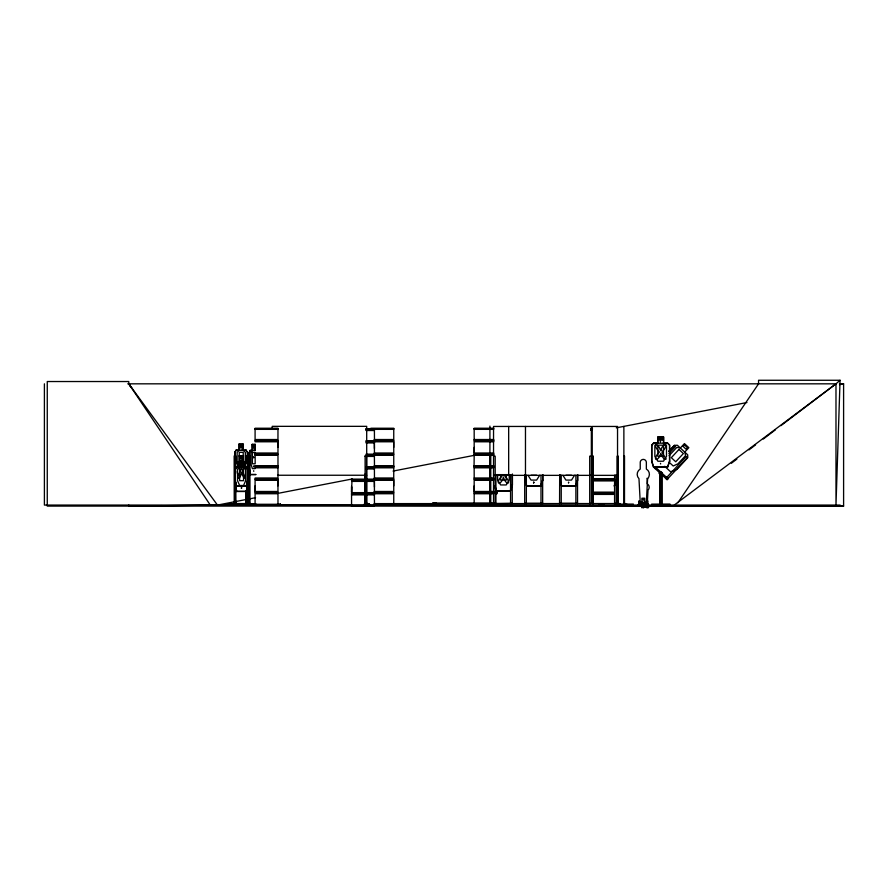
<?xml version="1.0" encoding="UTF-8"?>
<svg xmlns="http://www.w3.org/2000/svg" width="888" height="888" viewBox="0 0 888 888"><rect width="100%" height="100%" fill="white"/><g stroke="black" fill="none" stroke-linecap="round" stroke-linejoin="round"><path stroke-width="1.33" d="M255.089 491.486L255.089 480.253L277.977 480.253L277.955 491.486L255.089 491.486L255.122 485.869M277.955 485.869L277.955 480.253M277.955 447.397L277.955 441.78L255.089 441.791M351.548 492.019L351.548 486.402M365.001 492.629L351.593 492.629L351.615 487.013M374.447 487.013L374.381 480.785L374.447 492.629L365.989 492.629M374.447 448.54L374.381 442.324L374.447 454.156L365.989 454.156M393.728 485.869L393.728 480.253L374.225 480.253M393.728 447.397L393.728 441.78L374.225 441.791M474.192 491.486L474.192 485.869M474.192 453.013L474.192 447.397M481.052 503.785L512.432 503.296M618.947 504.14L633.355 504.084L633.366 505.072L618.947 504.817M840.059 380.264L835.985 505.072L835.985 383.827L840.059 380.264L758.552 380.264L758.552 383.827L677.855 502.786M253.757 448.829L253.679 449.039M644.821 503.685L645.376 504.34L644.932 503.651M278 466.589L255.078 466.167M351.393 505.916L374.492 505.716L374.381 494.283M253.657 446.509L253.813 446.742M253.657 457.464L253.813 457.697M253.691 446.098L253.779 446.586M253.691 457.054L253.779 457.531M240.681 504.14L255.356 504.062M255.122 505.028L278 504.606M259.596 465.989L259.707 466.711L260.573 466.4M241.081 458.208L241.225 457.631M241.381 463.614L241.514 463.048M241.381 474.569L241.514 474.003M246.22 491.308L247.63 485.492L247.619 452.236L245.976 450.116M246.32 491.508L247.907 485.525L247.907 469.364L246.42 467.243L243.556 467.243M241.07 457.209L241.303 457.442M241.025 458.186L241.181 457.564M241.314 463.603L241.481 462.97M241.314 474.558L241.481 473.926M240.948 504.695L240.792 503.807L227.705 503.885L255.877 503.807M240.648 504.662L227.073 504.817L255.211 504.95M660.306 439.371L660.572 438.694L660.839 439.338M660.839 450.294L660.494 449.661M512.243 484.948L510.234 490.764L496.403 490.764L494.96 486.113L496.403 490.764M542.657 480.086L540.648 485.903L526.806 485.903L525.008 480.086L525.008 474.736M577.533 480.086L575.535 485.903L561.693 485.903L559.884 480.086L559.884 474.736M614.23 485.903L616.239 480.086M614.374 486.102L616.439 480.119L616.439 474.725M660.261 439.338L660.494 438.716M241.569 465.623L241.458 466.244M249.228 452.591L250.083 450.371L252.281 450.371M250.261 450.371L249.406 452.591L249.406 468.62L250.305 474.436M243.756 467.166L245.354 463.547L245.354 452.314L243.223 450.316L243.368 444.1L238.972 444.1M502.164 475.757C493.75 484.371 501.176 486.18 503.452 477.078C505.86 486.169 512.998 484.371 504.65 475.802M235.142 464.058L236.486 461.827M236.541 462.026L235.287 464.058L235.287 485.525L236.585 491.508M236.63 467.243L235.287 469.397M235.42 469.475L236.685 467.443M539.649 475.269L536.641 480.086L531.024 480.086L528.016 475.269M574.525 475.269L571.517 480.086L565.9 480.086L562.892 475.269M235.764 473.182L234.721 468.398L234.721 452.258L236.219 450.116M236.275 450.316L234.721 452.258M253.768 471.339L253.679 470.729M253.746 466.655L253.824 466.167M268.42 466.6L268.431 466.089M668.742 451.337L674.325 445.332L675.535 446.464L669.03 453.468M669.108 451.237L674.569 445.354L677.4 445.254L687.689 454.811L687.789 457.642L676.867 469.397L670.573 471.761L664.69 466.3M654.933 468.353L656.143 467.055L655.211 468.62M655.078 468.487L656.931 466.489M669.13 455.633L676.778 447.408L680.341 447.985L684.437 443.578L688.844 447.674L684.748 452.081L685.591 455.6L677.944 463.825L673.193 465.989L669.275 462.348M665.667 478.321L666.877 477.023L668.375 478.41L667.154 479.709L653.723 467.232M665.8 478.454L686.269 456.432L687.479 457.564L667.021 479.587M665.945 478.588L667.154 477.278M666.877 479.453L668.087 478.144M643.722 507.703L642.79 507.681L643.323 507.437M253.735 466.744L253.779 466.122M268.42 466.7L268.42 466.167M474.17 466.544L493.706 466.589M239.349 462.026L237.24 464.036L237.24 467.776M731.368 463.27L736.874 459.085M748.984 449.883L755.599 444.866M763.303 439.016L775.413 429.814M780.929 425.641L835.985 383.827L127.739 383.827M674.236 505.072L835.985 383.827M645.243 504.273L645.265 503.496M660.761 472.638L660.983 473.371M268.62 504.839L274.137 504.839M641.691 507.736L642.08 505.072M642.013 507.437L648.196 507.203C649.739 507.825 646.697 507.869 648.185 507.203L648.196 505.072M646.941 507.437L647.485 507.681L646.675 507.714M533.821 482.806L533.832 482.117L533.555 482.772M660.483 463.336L660.65 463.958M241.592 488.222L241.603 487.534L241.403 488.189M255.566 497.691L217.46 505.072L128.782 506.093L128.782 505.072M277.345 493.484L352.214 478.976M393.051 471.073L474.725 455.255M616.283 427.85L746.952 402.541M839.515 384.615L843.6 383.827L843.6 506.093L47.264 506.093L47.264 381.529L128.782 381.529L128.782 383.827L210.29 505.072M241.192 449.106L241.037 448.529M568.609 482.817L568.62 482.117L568.464 482.817M660.794 439.371L660.55 438.694M660.528 449.65L660.75 450.316M128.782 506.093L162.071 505.638M839.438 383.827L843.6 383.827M255.078 428.238L278 428.238M370.851 428.238L393.773 428.238M474.148 428.238L493.706 428.238M255.078 428.693L278 428.638M371.24 428.693L393.773 428.671M474.148 428.638L493.706 428.693M365.911 428.749L374.425 428.782M365.923 429.204L374.425 429.182M255.122 429.359L277.955 429.359M365.978 429.359L393.728 429.359M474.192 429.359L493.684 429.359M590.82 429.304L592.44 429.304M590.886 430.003L591.863 430.003L590.864 430.025M365.967 430.502L374.447 430.502M374.225 439.527L393.75 439.527L393.75 428.693M474.17 439.527L493.695 439.527M254.934 440.304L278.133 440.304M374.114 440.304L393.917 440.304M474.003 440.304L493.806 440.304M365.989 440.67L374.47 440.67L374.403 429.226M254.934 441.003L278.133 441.003M374.114 441.003L393.917 441.003M474.003 441.003L493.806 441.003M366.034 441.447L374.17 441.536M660.561 441.436L660.461 441.658M493.695 441.791L474.17 441.791L474.17 453.013L493.695 453.013M366.034 442.146L374.625 442.146M365.989 442.923L374.47 442.923M239.116 444.3L243.223 444.3M252.203 444.555L255.156 444.555M241.236 446.253L241.303 446.486M241.259 446.331L241.358 446.475M236.075 450.116L239.116 450.116M243.223 450.116L246.12 450.116M236.13 450.316L246.065 450.316M255.089 450.371L255.256 444.355L252.114 444.355L252.203 450.571M250.127 450.571L255.156 450.571L255.089 444.355M249.128 452.514L249.306 468.653M255.089 453.013L277.977 453.013L277.977 441.791M374.225 453.013L393.75 453.013L393.75 441.791M254.934 453.801L278.133 453.801M374.114 453.801L393.917 453.801M474.003 453.801L493.806 453.801M254.934 454.501L278.133 454.501M374.114 454.501L393.917 454.501M474.003 454.501L493.806 454.501M366.034 454.945L374.625 454.945M255.089 455.278L277.977 455.278L277.977 466.111M374.225 455.278L393.75 455.278L393.75 466.111L374.203 466.111M474.17 455.278L493.695 455.278M366.034 455.644L374.625 455.644M239.205 455.81L243.556 455.81M489.899 455.81L490.553 455.81L490.565 503.807M239.349 456.01L243.423 456.01M247.341 455.91L246.165 455.91L246.165 462.704M364.935 456.066L366.7 456.066M489.876 456.166L490.565 456.166M493.539 456.166L495.193 456.166L495.193 503.296M591.353 456.166L589.699 456.166L589.699 503.296M592.218 456.166L593.262 456.166L593.306 503.807L592.685 503.807L592.84 456.166M623.864 456.166L624.519 456.166L624.497 505.072M365.989 456.421L374.47 456.421M241.259 457.276L241.358 457.42M241.281 460.284L241.17 460.828M239.349 461.227L243.701 461.227L243.701 467.243M239.494 461.427L243.556 461.427M239.349 461.827L236.341 461.827L234.998 463.98L235.142 485.525L236.441 491.508L246.464 491.508M243.412 461.827L246.287 461.827L247.763 463.958L247.763 485.525M236.397 462.026L239.494 462.026M246.22 462.026L243.279 462.026L245.377 464.036L245.377 467.776M247.763 463.958L246.143 461.827M255.122 465.823L277.955 465.823M374.237 465.823L393.728 465.823M474.192 465.823L493.684 465.823M255.078 466.111L278 466.133M474.148 466.111L493.706 466.133M374.203 466.589L393.773 466.589M255.078 466.711L278 466.711M374.203 466.711L393.773 466.711M474.148 466.711L493.706 466.711M365.967 466.966L374.447 466.966M255.078 467.155L278 467.155M374.203 467.132L393.773 467.155L393.728 477.988L374.225 477.988M493.706 467.155L474.148 467.11L474.192 477.988M236.486 467.243L239.494 467.243M265.29 467.221L267.776 467.221M366 467.255L374.492 467.277L374.381 455.822M381.074 467.221L383.561 467.221M484.36 467.221L486.846 467.221M236.541 467.443L246.365 467.443M365.978 467.732L374.492 467.732M255.122 467.821L277.955 467.821M365.978 467.821L393.728 467.821M474.192 467.821L493.684 467.821M366 468.298L374.492 468.276M255.156 468.62L252.381 468.62L250.893 463.802L250.893 452.569L252.381 450.571L252.281 444.355M365.967 468.964L374.447 468.964M247.907 469.364L246.287 467.243M250.127 474.436L255.777 474.436M250.05 474.636L255.877 474.636M496.248 474.636L510.378 474.636M277.7 475.247L366.7 475.247M531.024 475.269L536.641 475.269M565.9 475.269L571.517 475.269M493.539 475.358L591.353 475.358M592.218 475.358L617.537 475.358M255.089 477.988L277.977 477.988L277.977 467.155M474.17 477.988L493.695 477.988M593.506 478.643L613.453 478.643M254.934 478.776L278.133 478.776M374.114 478.776L393.917 478.776M474.003 478.776L493.806 478.776M351.593 479.132L365.001 479.132M365.989 479.132L374.47 479.132L374.403 467.687M254.934 479.465L278.133 479.465M374.114 479.465L393.917 479.465M474.003 479.465L493.806 479.465M591.686 479.431L613.619 479.431M351.426 479.909L365.035 479.909M366.034 479.909L374.17 479.997M234.998 452.336L234.998 480.108L236.441 486.102M591.686 480.131L613.619 480.131M493.695 480.253L474.17 480.253L474.17 491.486L493.695 491.486M351.426 480.608L365.035 480.608M366.034 480.608L374.625 480.608M351.937 480.785L351.593 492.629M593.506 480.908L613.453 480.908M351.593 481.396L365.001 481.396M365.989 481.396L374.47 481.396M533.644 482.195L533.566 482.806M236.297 486.102L246.32 486.102L247.763 480.119L246.22 485.903L236.541 485.903L235.287 480.086M241.469 487.601L241.425 488.222M236.541 491.308L246.365 491.308M374.225 491.486L393.75 491.486L393.75 480.253M495.493 491.486L497.047 491.486M593.506 492.141L613.453 492.141M254.934 492.263L278.133 492.263M374.114 492.263L393.917 492.263M474.003 492.263L493.806 492.263M495.648 492.263L497.202 492.263M254.934 492.962L278.133 492.962M374.114 492.962L393.917 492.962M474.003 492.962L493.806 492.962M495.648 492.962L497.202 492.962M591.686 492.929L613.619 492.929M351.426 493.406L365.035 493.406M366.034 493.406L374.625 493.406M591.686 493.617L613.619 493.617M374.225 493.739L393.75 493.739L393.75 504.573M474.17 493.739L493.695 493.739M495.493 493.739L497.047 493.739M351.426 494.105L365.035 494.105M366.034 494.105L374.625 494.105M593.506 494.405L613.453 494.405M351.593 494.882L365.001 494.882M365.989 494.882L374.47 494.882M235.964 503.041L234.021 503.041L234.055 504.817M495.36 503.074L432.611 503.074L436.208 503.096M641.247 503.063L642.268 503.063M644.3 503.063L645.321 503.063M364.757 503.185L366.888 503.185L366.888 504.972M644.2 503.207L646.064 503.207L646.064 506.771M248.374 503.296L250.061 503.296M489.688 503.296L490.753 503.296M493.351 503.296L496.126 503.807M524.508 503.296L542.846 503.296M559.385 503.296L577.722 503.296M591.541 503.296L589.51 503.807M592.074 503.296L593.417 503.296M616.427 503.296L614.385 503.807M618.314 503.296L616.971 503.296L617.693 503.807L617.737 456.166M246.032 503.552L235.498 503.552L235.498 504.817M374.359 503.618L619.968 503.552L619.968 505.072M638.705 503.574L647.885 503.574M377.833 503.807L374.27 503.807L374.27 505.328M623.864 503.807L624.519 503.807M240.859 503.885L253.824 503.885L253.913 504.695M364.369 503.951C376.568 505.583 363.403 501.498 364.369 504.972M277.511 504.062L280.408 504.14L280.475 504.95M255.122 504.284L277.955 504.284M240.859 504.562L254.456 504.817M364.491 504.04L364.491 504.717L369.475 504.839M277.6 504.817L280.408 504.817M370.218 504.928L364.535 504.806M599.456 504.917L604.373 504.917M651.648 504.817L669.985 504.817M840.181 505.072L44.4 505.072L44.4 383.827M351.892 505.139L351.304 505.416L351.959 505.583M374.359 505.139L377.922 505.139M598.457 505.261L604.384 505.239M351.615 505.427L377.833 505.328M590.609 505.672L613.453 505.672M590.587 505.716L613.475 505.716M643.09 505.894L647.174 505.894L648.018 490.165A4.074 4.074 0 0 0 647.174 483.76L647.174 479.354A2.042 2.042 0 0 0 646.897 478.332M642.068 506.771L648.196 506.771M351.826 505.294L217.46 505.072L128.782 383.827L131.147 387.224M373.992 505.328L591.486 505.683M610.877 505.716L843.6 506.093M661.871 504.062L662.082 504.95M365.268 504.839L365.345 503.185M280.253 504.14L280.164 505.072M474.048 466.555L474.192 455.278M280.375 504.062L280.353 505.072M662.315 472.949L660.816 471.561L659.085 473.426L660.583 474.814L659.429 473.06M656.077 467.687L666.533 477.389M245.921 450.316L247.341 452.314L247.341 504.817M246.076 462.026L247.486 464.036M246.22 467.443L247.63 469.452M128.782 383.827L131.957 388.356M626.784 504.062L626.773 505.072M238.728 467.166L237.129 463.547L237.129 452.314L239.261 450.316L239.261 444.3M263.747 466.4L264.602 466.711L264.691 465.989M559.684 480.108L561.538 486.102L575.668 486.102L577.733 480.119L577.733 474.725M495.138 487.368L496.259 490.964L510.389 490.964L512.443 484.981L512.443 474.203M253.824 503.885L253.735 504.817M234.998 468.365L235.764 471.85M234.998 480.108L235.775 483.705M235.42 485.492L236.685 491.308M253.746 446.098L253.857 446.731M253.746 457.054L253.857 457.675M249.228 468.62L250.227 474.636M669.985 505.072L669.985 504.062L651.648 504.14L651.648 505.072M661.838 505.072L661.838 474.514L659.795 474.514L659.795 505.072M661.638 474.514L661.638 505.072M661.449 474.514L661.449 505.072M660.372 441.392L660.372 442.013M660.173 474.514L660.173 505.072M659.984 474.514L659.984 505.072M647.718 505.072L647.718 506.771M647.163 503.574L647.163 501.021L647.885 501.021L647.885 504.206C645.565 505.183 650.194 505.139 647.874 504.206L638.705 504.206C636.43 505.194 641.025 505.128 638.716 504.206L638.716 501.021L639.427 501.021L639.427 503.574M644.699 503.574L644.699 498.224L641.891 498.224L641.891 503.574M644.2 504.395L644.2 506.771M642.546 505.072L642.546 506.771M624.697 505.072L624.708 503.296L623.676 503.296L623.676 505.072M623.875 426.451L623.864 505.072M618.159 503.296L618.159 456.166L617.116 456.166L617.116 503.296M617.537 503.296L617.537 426.451L592.218 426.451L592.218 503.296M616.239 474.736L616.239 503.718M614.574 475.191L614.574 503.718M592.64 456.166L592.64 503.296M591.353 503.296L591.353 426.451L493.539 426.451L493.539 503.296M577.533 474.736L577.533 503.718M575.879 475.191L575.879 503.718M561.238 475.191L561.238 503.718M559.684 474.736L559.573 503.718M542.857 474.725L542.857 480.119L540.792 486.102L526.662 486.102L524.808 480.108L524.808 474.736M542.657 474.736L542.657 503.718M541.003 475.191L541.003 503.718M526.351 475.191L526.351 503.718M525.474 426.451L525.474 475.358M524.697 475.191L524.697 503.718M512.243 474.248L512.243 503.718M510.578 475.191L510.567 503.718M509.235 475.147L509.235 480.131L506.227 484.948L500.61 484.948L497.602 480.131L497.602 475.147M508.669 426.451L508.669 475.358M506.227 475.147L506.227 480.131L500.61 480.131L500.61 475.147M497.913 503.552L497.913 505.072M497.657 503.552L497.657 505.072M495.937 475.191L495.926 503.718M490.542 455.81L490.542 503.807M489.91 426.096L489.91 503.807M474.17 428.693L474.192 439.527M474.192 493.739L474.17 504.573M375.646 503.552L375.646 505.072M369.23 503.951L369.23 504.972M366.7 504.972L366.7 426.34L272.216 426.34L272.216 429.059M366.533 456.066L366.533 504.972M366.322 503.185L366.322 504.972M365.101 456.066L365.101 504.972M364.935 474.081L364.757 504.972M351.548 494.283L351.57 505.772M277.977 428.693L277.955 439.527L255.089 439.527L255.089 428.693M277.977 504.573L277.977 493.739L255.089 493.739L255.078 504.628M254.989 444.555L254.989 450.571M249.994 503.807L249.894 456.166L248.529 456.166L248.429 505.072M249.35 472.471L249.339 505.072M249.262 503.296L249.262 505.072M249.084 456.166L248.984 505.072M247.475 504.817L247.475 503.041L245.554 503.041L245.588 504.817M247.275 503.041L247.275 504.817M246.376 503.041L246.442 504.817M246.165 491.242L246.165 504.817M246.032 503.041L246.032 504.817M245.721 491.242L245.721 504.817M243.412 455.81L243.556 467.443L245.665 469.452L245.665 480.686L243.556 485.492L239.638 485.492L237.529 480.686L237.529 469.452L239.638 467.443L239.638 461.427M243.223 463.547L243.223 452.314L239.261 452.314L239.261 463.547M243.279 464.036L243.279 467.776M243.09 444.3L243.09 450.316M240.77 503.807L240.737 505.072M239.349 455.81L239.349 467.776M239.116 444.1L239.116 450.316M235.808 462.704L235.808 455.91L234.188 455.91L234.254 504.817M235.808 488.522L235.953 504.817M235.742 503.041L235.742 504.817M234.643 455.91L234.643 504.817M234.51 503.041L234.51 504.817M227.794 503.807L227.794 504.817M241.414 483.205L241.414 483.205M647.618 478.676L646.353 502.242L640.237 502.242L638.971 478.676A6.116 6.116 0 0 1 640.237 469.053L640.237 462.459A3.053 3.053 0 0 1 643.301 459.396A3.053 3.053 0 0 1 646.353 462.459L646.353 469.053A6.116 6.116 0 0 1 647.618 478.676M533.566 477.788L533.566 477.788M568.442 477.788L568.442 477.788M660.395 458.941L660.395 458.941M642.557 499.078C643.478 501.931 644.777 497.058 642.557 499.078M245.188 477.844L243.834 478.022L241.525 472.216C239.782 481.796 234.832 478.843 240.626 470.895C235.187 463.458 239.649 460.361 241.447 469.53C243.212 460.384 247.963 463.392 242.369 470.94L245.188 477.844M665.933 458.996L664.002 459.174L660.694 453.368C658.419 462.459 650.993 460.661 659.407 452.048C651.481 443.933 658.252 442.002 660.594 450.682C662.87 442.035 670.052 443.856 661.893 452.092L665.933 458.996M669.497 461.227L667.487 467.044L653.646 467.044L651.848 461.227L651.848 445.21L653.646 443.179L667.487 443.179L669.497 445.188L669.497 461.227M669.696 461.261L667.632 467.255L653.501 467.255L651.648 461.261L651.648 445.132L653.557 442.979L657.664 442.979L657.664 436.963L663.68 436.963L663.68 442.979L667.576 442.979L669.696 445.099L669.696 461.261M666.488 456.421L663.48 461.227L657.864 461.227L654.856 456.421L654.856 445.188L657.864 443.179L657.864 437.162L663.48 437.162L663.48 443.179L666.488 445.188L666.488 456.421M678.976 449.45L671.328 457.675L675.735 461.771L683.383 453.546L678.976 449.45M684.493 444.988L683.127 446.464L686.069 449.195L687.434 447.719L684.493 444.988M640.492 504.206C638.206 505.183 642.812 505.128 640.492 504.206M646.087 504.206C643.789 505.183 648.407 505.128 646.087 504.206M643.201 498.945L643.367 499.589L643.201 498.945M592.496 428.882L590.842 428.849L592.463 428.915M374.492 429.803L366 429.781L374.492 429.836M662.47 438.161L658.863 438.161L658.863 440.171L662.47 440.171L662.47 438.161M242.513 445.299L239.96 445.299L239.96 447.308L242.513 447.308L242.513 445.299M663.48 445.188L657.864 445.188L657.864 456.421L663.48 456.421L663.48 445.188M254.667 445.554L252.88 445.554L252.88 447.563L254.667 447.563L254.667 445.554M255.156 452.569L252.381 452.569L252.381 463.802L255.156 463.802L255.156 452.569M242.568 457.02L240.049 457.02L240.049 459.018L242.568 459.018L242.568 457.02M242.857 462.426L240.337 462.426L240.337 464.435L242.857 464.435L242.857 462.426M243.556 469.452L239.638 469.452L239.638 480.686L243.556 480.686L243.556 469.452M234.909 504.817L234.909 503.041L234.843 504.817"/></g></svg>
